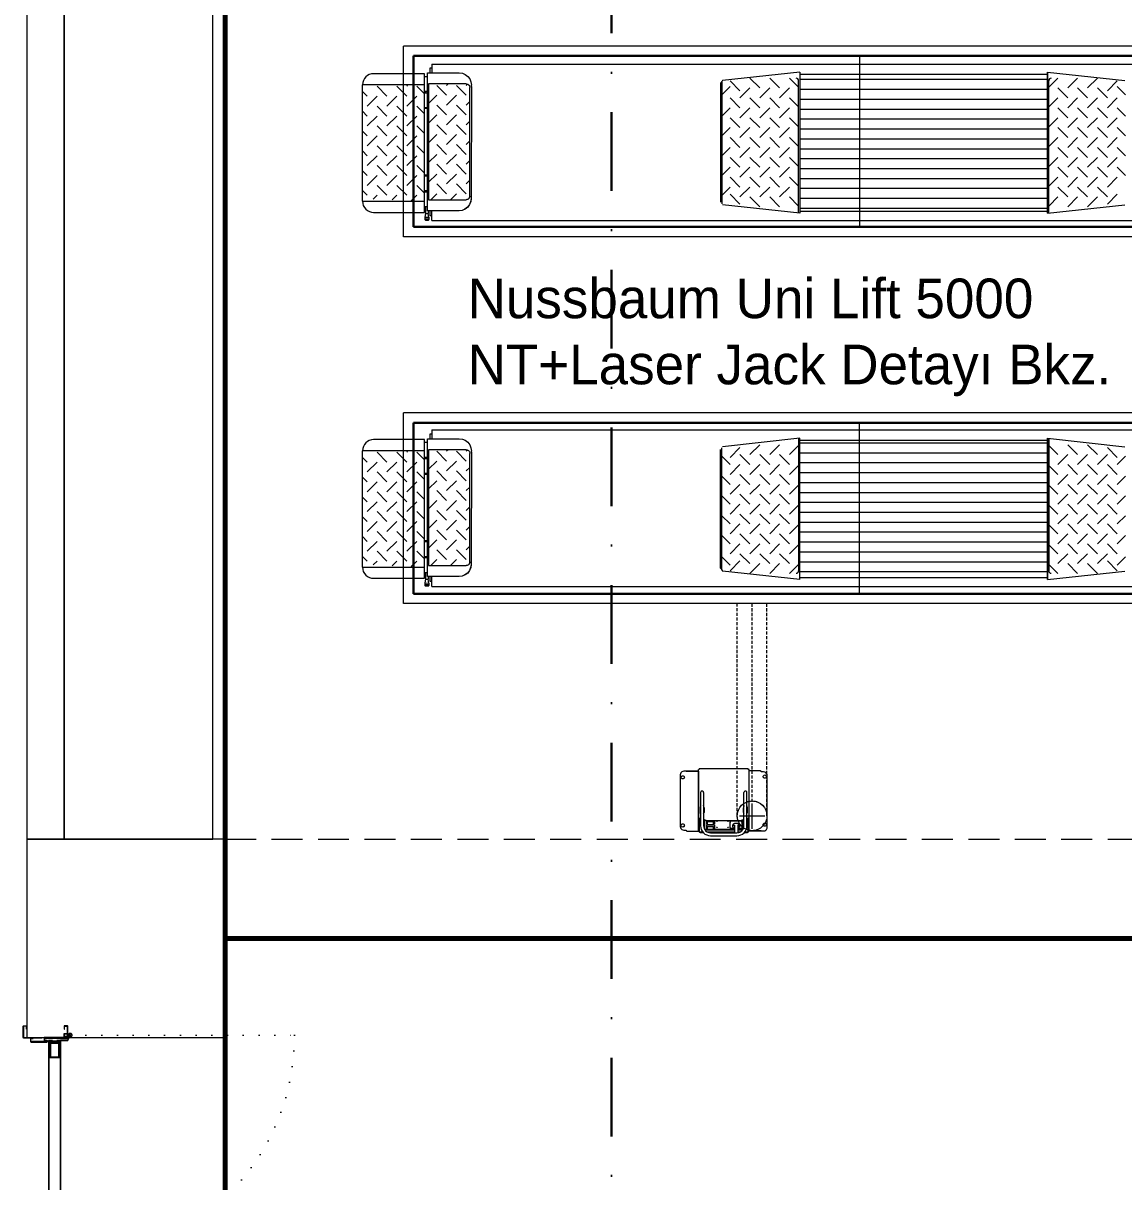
# Model space of a CAD drawing. Header units: metres. Extents: x -19121 to 152404, y -12107 to 29421.
# Drawn here: x 858.5 to 1302.7, y 1541.8 to 2009.3 of the extents above; entities that cross this region are included whole.
import ezdxf

# ---------------------------------------------------------------- set-up
doc = ezdxf.new("R2010")
doc.units = ezdxf.units.M
doc.header["$LTSCALE"] = 50
doc.header["$MEASUREMENT"] = 0
for name, pattern in [('ACAD_ISO03W100', [30, 12, -18]), ('DASHDOT', [25.4, 12.7, -6.35, 0, -6.35]), ('DOT2', [0.125, 0, -0.125]), ('HIDDEN', [0.375, 0.25, -0.125])]:
    doc.linetypes.add(name, pattern=pattern)
doc.layers.get('0').update_dxf_attribs({"color": 9, "lineweight": 9})
for name, color, linetype, lineweight in [('00', 9, 'Continuous', 9), ('01', 9, 'Continuous', 9), ('05', 9, 'Continuous', 9), ('06B', 9, 'Continuous', 9), ('06C', 9, 'Continuous', 9), ('06D', 9, 'Continuous', 9), ('09', 9, 'Continuous', 9), ('10', 9, 'Continuous', 9), ('20', 9, 'DOT2', 9), ('32-ekipman', 9, 'Continuous', 9), ('E-KABLO', 7, 'Continuous', 30)]:
    doc.layers.add(name, color=color, linetype=linetype, lineweight=lineweight)
doc.styles.add('HAS50', font='GOTHIC.TTF', dxfattribs={"height": 100})

# ---------------------------------------------------------------- blocks, each defined once
blk = doc.blocks.new('p-kolon_80x80')
blk.add_lwpolyline([(-40, -40), (40, -40), (40, 40), (-40, 40)], close=True)
blk = doc.blocks.new('2.bod.sitatik')
at = {"layer": '01'}
blk.add_blockref('p-kolon_80x80', (900, -6990), dxfattribs=at)
blk = doc.blocks.new('p-işyeri')
at = {"color": 0, "const_width": 2}
blk.add_lwpolyline([(200, 0), (200, 700), (-200, 700), (-200, 0)], close=True, dxfattribs=at)
blk = doc.blocks.new('p-birim')
blk.add_lwpolyline([(0, 0), (1, 0), (1, 1), (0, 1)], close=True)
blk = doc.blocks.new('prf-scr2')
at = {"linetype": 'DOT2', "ltscale": 10}
blk.add_line((0, 0.19), (0, -1.06), dxfattribs=at)
for p, q in [((0.09, -0.24), (-0.09, -0.2)), ((-0.09, -0.24), (0.09, -0.28)), ((0.09, -0.32), (-0.09, -0.28)), ((-0.09, -0.32), (0.09, -0.36)), ((0.09, -0.4), (-0.09, -0.36)), ((-0.09, -0.4), (0.09, -0.44)), ((0.09, -0.48), (-0.09, -0.44)), ((-0.09, -0.48), (0.09, -0.52)), ((0.09, -0.56), (-0.09, -0.52)), ((-0.09, -0.56), (0.09, -0.6)), ((0.09, -0.64), (-0.09, -0.6)), ((-0.09, -0.64), (0.09, -0.68)), ((0.09, -0.72), (-0.09, -0.68)), ((-0.09, -0.72), (0.09, -0.76)), ((0.06, -0.84), (-0.08, -0.76)), ((-0.07, -0.8), (0.06, -0.84)), ((0.09, -0.17), (0, -0.15)), ((0, -0.18), (0.09, -0.2))]:
    blk.add_line(p, q)
blk.add_lwpolyline([(0.23, 0), (-0.23, 0), (-0.23, -0.01), (-0.12, -0.14), (0.12, -0.14), (0.23, -0.01), (0.23, 0)], close=True)
for points in [[(0.23, -0.01), (-0.23, -0.01)], [(-0.09, -0.14), (-0.09, -0.2), (-0.12, -0.22), (-0.12, -0.23), (-0.09, -0.24), (-0.09, -0.28), (-0.12, -0.3), (-0.12, -0.31), (-0.09, -0.32), (-0.09, -0.36), (-0.12, -0.38), (-0.12, -0.39), (-0.09, -0.4), (-0.09, -0.44), (-0.12, -0.46), (-0.12, -0.46), (-0.09, -0.48), (-0.09, -0.52), (-0.12, -0.54), (-0.12, -0.54), (-0.09, -0.56), (-0.09, -0.6), (-0.12, -0.62), (-0.12, -0.62), (-0.09, -0.64), (-0.09, -0.68), (-0.12, -0.69), (-0.12, -0.7), (-0.09, -0.72), (-0.09, -0.73), (-0.08, -0.76), (-0.1, -0.77), (-0.1, -0.78), (-0.07, -0.8), (-0.01, -0.94), (0, -0.95), (0.01, -0.94), (0.08, -0.76), (0.09, -0.76), (0.12, -0.74), (0.12, -0.73), (0.09, -0.72), (0.09, -0.68), (0.12, -0.66), (0.12, -0.66), (0.09, -0.64), (0.09, -0.6), (0.12, -0.58), (0.12, -0.58), (0.09, -0.56), (0.09, -0.52), (0.12, -0.5), (0.12, -0.5), (0.09, -0.48), (0.09, -0.44), (0.12, -0.43), (0.12, -0.42), (0.09, -0.4), (0.09, -0.36), (0.12, -0.35), (0.12, -0.34), (0.09, -0.32), (0.09, -0.28), (0.12, -0.27), (0.12, -0.26), (0.09, -0.24), (0.09, -0.2), (0.12, -0.19), (0.12, -0.18), (0.09, -0.17), (0.09, -0.14)]]:
    blk.add_lwpolyline(points)
blk = doc.blocks.new('gr-p-barel kilitli kapı kolu')
at = {"flags": 128}
for points in [[(-0.9, 0.8), (-0.9, 4.9), (-11.7, 4.9), (-11.7, 6.7), (0.9, 6.7), (0.9, 0.8)], [(-0.8, 5), (0.8, 6.6)]]:
    blk.add_lwpolyline(points, dxfattribs=at)
blk.add_lwpolyline([(-2.75, 0), (-2.75, 0.7), (2.75, 0.7), (2.75, 0)])
blk.add_lwpolyline([(-1.3, 0.7), (1.3, 0.7), (1.3, 0.8), (-1.3, 0.8)], close=True)
blk = doc.blocks.new('p-de-02')
at = {"layer": '06C'}
blk.add_lwpolyline([(106.3, -16.61, 1), (106.3, -15.81), (104.3, -15.81), (104.3, -16.61), (106.41, -16.61)], format="xyb", dxfattribs=at)
blk.add_arc((106.3, -16.21), 0.5, 233.1301, 126.8699, dxfattribs=at)
at = {"layer": '09'}
for p, q in [((108.1, -16.71), (108.1, -16.55)), ((108.2, -16.71), (108.2, -16.55)), ((108.3, -16.55), (108.3, -16.71)), ((108.4, -16.71), (108.4, -16.55)), ((108.5, -16.55), (108.5, -16.71)), ((108.6, -16.71), (108.6, -16.55)), ((108.7, -16.55), (108.7, -16.71)), ((108.8, -16.55), (108.8, -16.71)), ((109.3, -21.85), (109.3, -21.7)), ((109.4, -21.7), (109.4, -21.85)), ((109.5, -21.85), (109.5, -21.7)), ((109.6, -21.7), (109.6, -21.85)), ((109.7, -21.85), (109.7, -21.7)), ((109.8, -21.7), (109.8, -21.85)), ((109.9, -21.85), (109.9, -21.7)), ((110, -21.85), (110, -21.7))]:
    blk.add_line(p, q, dxfattribs=at)
at = {"layer": '10'}
for points in [[(14.2, -6.8, -0.414214), (14.3, -6.7), (18.7, -6.7, -0.414214), (18.8, -6.8), (18.8, -14.1), (19, -14.1), (19, -6.8, 0.414214), (18.7, -6.5), (14.3, -6.5, 0.414214), (14, -6.8), (14, -7.7, 0.414214), (14.3, -8), (15.4, -8), (15.4, -7.8), (14.3, -7.8, -0.414214), (14.2, -7.7)], [(203.4, -6.8, 0.414214), (203.3, -6.7), (198.9, -6.7, 0.414214), (198.8, -6.8), (198.8, -14.1), (198.6, -14.1), (198.6, -6.8, -0.414214), (198.9, -6.5), (203.3, -6.5, -0.414214), (203.6, -6.8), (203.6, -7.7, -0.414214), (203.3, -8), (202.2, -8), (202.2, -7.8), (203.3, -7.8, 0.414214), (203.4, -7.7)], [(19, -9.7, -0.414214), (19.3, -9.4), (20.3, -9.4, -0.414214), (20.6, -9.7), (20.6, -16.1, -0.414214), (20.3, -16.4, -0.414214), (20, -16.1), (20, -15.2), (19, -15.2), (19, -24.2, -0.414214), (18.7, -24.5), (14.3, -24.5, -0.414214), (14, -24.2), (14, -23.3, -0.414214), (14.3, -23), (15.4, -23), (15.4, -23.2), (14.3, -23.2, 0.414214), (14.2, -23.3), (14.2, -24.2, 0.414214), (14.3, -24.3), (18.7, -24.3, 0.414214), (18.8, -24.2), (18.8, -15), (20.2, -15), (20.2, -16.1, 0.414214), (20.3, -16.2, 0.414214), (20.4, -16.1), (20.4, -9.7, 0.414214), (20.3, -9.6), (19.3, -9.6, 0.414214), (19.2, -9.7), (19.2, -10.6), (19, -10.6)], [(198.6, -9.7, 0.414214), (198.3, -9.4), (197.3, -9.4, 0.414214), (197, -9.7), (197, -16.1, 0.414214), (197.3, -16.4, 0.414214), (197.6, -16.1), (197.6, -15.2), (198.6, -15.2), (198.6, -24.2, 0.414214), (198.9, -24.5), (203.3, -24.5, 0.414214), (203.6, -24.2), (203.6, -23.3, 0.414214), (203.3, -23), (202.2, -23), (202.2, -23.2), (203.3, -23.2, -0.414214), (203.4, -23.3), (203.4, -24.2, -0.414214), (203.3, -24.3), (198.9, -24.3, -0.414214), (198.8, -24.2), (198.8, -15), (197.4, -15), (197.4, -16.1, -0.414214), (197.3, -16.2, -0.414214), (197.2, -16.1), (197.2, -9.7, -0.414214), (197.3, -9.6), (198.3, -9.6, -0.414214), (198.4, -9.7), (198.4, -10.6), (198.6, -10.6)], [(18.42, -25.01), (19.8, -24.37), (19.8, -21.5), (20, -21.5), (20, -24.5), (18.53, -25.18, -14.796002)], [(199.18, -25.01), (197.8, -24.37), (197.8, -21.5), (197.6, -21.5), (197.6, -24.5), (199.07, -25.18, 14.796002)]]:
    blk.add_lwpolyline(points, format="xyb", close=True, dxfattribs=at)
for points in [[(108.2, -20.05), (108.2, -18.05), (108.5, -18.05), (108.5, -17.01), (20.3, -17.01), (20.3, -18.05), (20.6, -18.05), (20.6, -20.05), (20.3, -20.05), (20.3, -18.35), (20, -18.35), (20, -16.71), (108.8, -16.71), (108.8, -18.35), (108.5, -18.35), (108.5, -20.05)], [(108.2, -18.05), (108.2, -20.05), (108.8, -20.05), (108.8, -21.7), (20, -21.7), (20, -20.05), (20.6, -20.05), (20.6, -18.05), (20.9, -18.05), (20.9, -20.35), (20.3, -20.35), (20.3, -21.4), (108.5, -21.4), (108.5, -20.35), (107.9, -20.35), (107.9, -18.05), (108.2, -18.05)], [(109.9, -20.05), (109.9, -18.05), (109.6, -18.05), (109.6, -17.01), (197.3, -17.01), (197.3, -18.05), (197, -18.05), (197, -20.05), (197.3, -20.05), (197.3, -18.35), (197.6, -18.35), (197.6, -16.71), (109.3, -16.71), (109.3, -18.35), (109.6, -18.35), (109.6, -20.05)], [(109.9, -18.05), (109.9, -20.05), (109.3, -20.05), (109.3, -21.7), (197.6, -21.7), (197.6, -20.05), (197, -20.05), (197, -18.05), (196.7, -18.05), (196.7, -20.35), (197.3, -20.35), (197.3, -21.4), (109.6, -21.4), (109.6, -20.35), (110.2, -20.35), (110.2, -18.05), (109.9, -18.05)]]:
    blk.add_lwpolyline(points, dxfattribs=at)
for points in [[(20.9, -17.2), (26.9, -17.2), (26.9, -21.2), (20.9, -21.2)], [(21.2, -17.5), (26.6, -17.5), (26.6, -20.9), (21.2, -20.9)], [(107.9, -17.2), (101.9, -17.2), (101.9, -21.2), (107.9, -21.2)], [(107.6, -17.5), (102.2, -17.5), (102.2, -20.9), (107.6, -20.9)], [(110, -16.05), (108.1, -16.05), (108.1, -16.55), (110.6, -16.55), (110.6, -16.55), (110.6, -16.05)], [(110.2, -17.2), (116.2, -17.2), (116.2, -21.2), (110.2, -21.2)], [(110.5, -17.5), (115.9, -17.5), (115.9, -20.9), (110.5, -20.9)], [(196.7, -17.2), (192.7, -17.2), (192.7, -21.2), (196.7, -21.2)], [(196.4, -17.5), (193, -17.5), (193, -20.9), (196.4, -20.9)], [(108.1, -22.35), (110, -22.35), (110, -21.85), (108.1, -21.85), (107.5, -21.85), (107.5, -22.35)]]:
    blk.add_lwpolyline(points, close=True, dxfattribs=at)
for centre in [(17.85, -25.5), (199.75, -25.5)]:
    blk.add_circle(centre, 0.55, dxfattribs=at)
at = {"layer": '20'}
for p, q in [((17.85, -25.5), (17.85, -116.03)), ((199.75, -25.5), (199.75, -116.03))]:
    blk.add_line(p, q, dxfattribs=at)
at = {"layer": '20', "linetype": 'HIDDEN'}
for points in [[(18.6, -24.3), (18.6, -23), (17.1, -23), (17.1, -24.3)], [(18.4, -24.99), (18.4, -23.2), (17.3, -23.2), (17.3, -24.99)], [(199, -24.3), (199, -23), (200.5, -23), (200.5, -24.3)], [(199.2, -24.99), (199.2, -23.2), (200.3, -23.2), (200.3, -24.99)]]:
    blk.add_lwpolyline(points, dxfattribs=at)
at = {"layer": '20'}
for centre, start, end in [((17.85, -25.5), 270, 2.4057), ((199.75, -25.5), 177.5943, 270)]:
    blk.add_arc(centre, 90.53, start, end, dxfattribs=at)
at = {"layer": '06B', "xscale": -1}
blk.add_blockref('gr-p-barel kilitli kapı kolu', (117.3, -16.69), dxfattribs=at)
at = {"layer": '06B', "rotation": 180}
blk.add_blockref('gr-p-barel kilitli kapı kolu', (117.3, -21.71), dxfattribs=at)
at = {"layer": '10', "xscale": -1, "rotation": 90}
for p in [(20.3, -19.2), (109.6, -19.2)]:
    blk.add_blockref('prf-scr2', p, dxfattribs=at)
at = {"layer": '10', "rotation": 270}
for p in [(108.5, -19.2), (197.3, -19.2)]:
    blk.add_blockref('prf-scr2', p, dxfattribs=at)
blk = doc.blocks.new('A$C0BA12839')
for p, q in [((108.37, 556.16), (108.37, 531.27)), ((108.37, 556.16), (155.37, 556.16)), ((110.78, 550.26), (109.26, 551.78)), ((110.78, 554.26), (112.68, 556.16)), ((118.78, 550.26), (114.78, 554.26)), ((118.78, 554.26), (120.68, 556.16)), ((126.78, 550.26), (122.78, 554.26)), ((126.78, 554.26), (128.68, 556.16)), ((134.78, 550.26), (130.78, 554.26)), ((136.68, 556.16), (134.78, 554.26)), ((142.78, 550.26), (138.78, 554.26)), ((142.78, 554.26), (144.68, 556.16)), ((150.78, 550.26), (146.78, 554.26)), ((150.78, 554.26), (152.68, 556.16)), ((155.37, 531.27), (155.37, 556.16)), ((256.01, 556.16), (256.01, 531.27)), ((256.01, 556.16), (303.01, 556.16)), ((258.42, 550.26), (256.9, 551.78)), ((258.42, 554.26), (260.32, 556.16)), ((266.42, 550.26), (262.42, 554.26)), ((266.42, 554.26), (268.32, 556.16)), ((274.42, 550.26), (270.42, 554.26)), ((274.42, 554.26), (276.32, 556.16)), ((282.42, 550.26), (278.42, 554.26)), ((284.32, 556.16), (282.42, 554.26)), ((290.42, 550.26), (286.42, 554.26)), ((290.42, 554.26), (292.32, 556.16)), ((298.42, 550.26), (294.42, 554.26)), ((298.42, 554.26), (300.32, 556.16)), ((303.01, 531.27), (303.01, 556.16)), ((103.87, 551.66), (103.87, 531.16)), ((110.78, 546.26), (114.78, 550.26)), ((118.78, 546.26), (122.78, 550.26)), ((126.78, 546.26), (130.78, 550.26)), ((138.78, 550.26), (134.78, 546.26)), ((142.78, 546.26), (146.78, 550.26)), ((150.78, 546.26), (154.78, 550.26)), ((159.87, 531.27), (159.87, 551.66)), ((251.51, 551.66), (251.51, 531.16)), ((258.42, 546.26), (262.42, 550.26)), ((266.42, 546.26), (270.42, 550.26)), ((274.42, 546.26), (278.42, 550.26)), ((286.42, 550.26), (282.42, 546.26)), ((290.42, 546.26), (294.42, 550.26)), ((298.42, 546.26), (302.42, 550.26)), ((307.51, 531.27), (307.51, 551.66)), ((110.78, 542.26), (108.93, 544.11)), ((118.78, 542.26), (114.78, 546.26)), ((126.78, 542.26), (122.78, 546.26)), ((134.78, 542.26), (130.78, 546.26)), ((142.78, 542.26), (138.78, 546.26)), ((150.78, 542.26), (146.78, 546.26)), ((258.42, 542.26), (256.56, 544.11)), ((266.42, 542.26), (262.42, 546.26)), ((274.42, 542.26), (270.42, 546.26)), ((282.42, 542.26), (278.42, 546.26)), ((290.42, 542.26), (286.42, 546.26)), ((298.42, 542.26), (294.42, 546.26)), ((110.78, 538.26), (114.78, 542.26)), ((118.78, 534.26), (114.78, 538.26)), ((118.78, 538.26), (122.78, 542.26)), ((126.78, 534.26), (122.78, 538.26)), ((126.78, 538.26), (130.78, 542.26)), ((134.78, 534.26), (130.78, 538.26)), ((138.78, 542.26), (134.78, 538.26)), ((142.78, 534.26), (138.78, 538.26)), ((142.78, 538.26), (146.78, 542.26)), ((150.78, 534.26), (146.78, 538.26)), ((150.78, 538.26), (154.78, 542.26)), ((155.08, 537.96), (154.78, 538.26)), ((258.42, 538.26), (262.42, 542.26)), ((266.42, 534.26), (262.42, 538.26)), ((266.42, 538.26), (270.42, 542.26)), ((274.42, 534.26), (270.42, 538.26)), ((274.42, 538.26), (278.42, 542.26)), ((282.42, 534.26), (278.42, 538.26)), ((286.42, 542.26), (282.42, 538.26)), ((290.42, 534.26), (286.42, 538.26)), ((290.42, 538.26), (294.42, 542.26)), ((298.42, 534.26), (294.42, 538.26)), ((298.42, 538.26), (302.42, 542.26)), ((302.72, 537.96), (302.42, 538.26)), ((110.78, 534.26), (108.59, 536.45)), ((111.68, 531.16), (114.78, 534.26)), ((119.68, 531.16), (122.78, 534.26)), ((127.68, 531.16), (130.78, 534.26)), ((138.78, 534.26), (135.68, 531.16)), ((143.68, 531.16), (146.78, 534.26)), ((151.68, 531.16), (154.78, 534.26)), ((258.42, 534.26), (256.23, 536.45)), ((259.32, 531.16), (262.42, 534.26)), ((267.32, 531.16), (270.42, 534.26)), ((275.32, 531.16), (278.42, 534.26)), ((286.42, 534.26), (283.32, 531.16)), ((291.32, 531.16), (294.42, 534.26)), ((299.32, 531.16), (302.42, 534.26)), ((100.78, 530.78), (100.78, 529.59)), ((101.98, 530.98), (100.98, 530.98)), ((101.97, 529.39), (100.98, 529.39)), ((101.18, 529.59), (101.18, 530.78)), ((101.98, 530.98), (101.97, 529.39)), ((101.97, 529.39), (103.47, 529.58)), ((103.47, 530.78), (101.98, 530.98)), ((102.56, 528.1), (102.56, 528.89)), ((102.56, 528.89), (104.55, 528.89)), ((106.14, 530.78), (103.47, 530.78)), ((103.47, 530.78), (103.47, 529.58)), ((104.55, 529.58), (103.47, 529.58)), ((103.87, 531.16), (159.87, 531.16)), ((104.54, 517.22), (104.55, 529.95)), ((104.55, 529.95), (160.22, 529.93)), ((106.14, 529.95), (106.14, 531.16)), ((109.02, 529.5), (109.01, 514.33)), ((155.75, 529.48), (109.02, 529.5)), ((111.41, 526.2), (109.02, 528.6)), ((112.1, 529.95), (112.1, 531.16)), ((112.7, 530.78), (112.1, 530.78)), ((112.7, 531.16), (112.7, 529.95)), ((119.37, 526.2), (116.07, 529.5)), ((118.67, 531.16), (118.67, 529.95)), ((118.96, 530.77), (118.67, 530.77)), ((118.96, 529.95), (118.96, 531.16)), ((127.32, 526.19), (124.02, 529.5)), ((135.27, 526.19), (131.97, 529.49)), ((143.23, 526.18), (139.93, 529.49)), ((145.81, 529.93), (145.81, 531.16)), ((146.11, 530.76), (145.81, 530.76)), ((146.11, 529.93), (146.11, 531.16)), ((151.18, 526.18), (147.88, 529.49)), ((152.07, 529.93), (152.07, 531.16)), ((152.67, 530.76), (152.07, 530.76)), ((152.67, 529.93), (152.67, 531.16)), ((155.74, 514.26), (155.75, 529.48)), ((158.63, 529.93), (158.63, 531.05)), ((159.87, 531.16), (159.87, 531.25)), ((160.22, 529.93), (160.22, 517.11)), ((160.22, 528.86), (162.21, 528.86)), ((162.21, 528.86), (162.21, 528.07)), ((248.42, 530.78), (248.42, 529.59)), ((249.61, 530.98), (248.62, 530.98)), ((249.61, 529.39), (248.62, 529.39)), ((248.82, 529.59), (248.82, 530.78)), ((249.61, 530.98), (249.61, 529.39)), ((251.1, 530.78), (249.61, 530.98)), ((249.61, 529.39), (251.1, 529.58)), ((250.2, 528.1), (250.2, 528.89)), ((250.2, 528.89), (252.19, 528.89)), ((253.78, 530.78), (251.1, 530.78)), ((251.1, 530.78), (251.1, 529.58)), ((252.19, 529.58), (251.1, 529.58)), ((251.51, 531.16), (307.51, 531.16)), ((252.18, 517.22), (252.19, 529.95)), ((252.19, 529.95), (307.86, 529.93)), ((253.78, 529.95), (253.78, 531.16)), ((256.66, 529.5), (256.65, 514.33)), ((303.39, 529.48), (256.66, 529.5)), ((259.05, 526.2), (256.66, 528.6)), ((259.74, 529.95), (259.74, 531.16)), ((260.34, 530.78), (259.74, 530.78)), ((260.34, 531.16), (260.34, 529.95)), ((267.01, 526.2), (263.7, 529.5)), ((266.3, 531.16), (266.3, 529.95)), ((266.6, 530.77), (266.3, 530.77)), ((266.6, 529.95), (266.6, 531.16)), ((274.96, 526.19), (271.66, 529.5)), ((282.91, 526.19), (279.61, 529.49)), ((290.87, 526.18), (287.57, 529.49)), ((293.44, 529.93), (293.45, 531.16)), ((293.74, 530.76), (293.45, 530.76)), ((293.74, 529.93), (293.74, 531.16)), ((298.82, 526.18), (295.52, 529.49)), ((299.71, 529.93), (299.71, 531.16)), ((300.31, 530.76), (299.71, 530.76)), ((300.3, 529.93), (300.31, 531.16)), ((303.38, 514.26), (303.39, 529.48)), ((306.27, 529.93), (306.27, 531.05)), ((307.51, 531.16), (307.51, 531.25)), ((307.86, 529.93), (307.85, 517.11)), ((307.86, 528.86), (309.85, 528.86)), ((309.85, 528.86), (309.85, 528.07)), ((100.6, 528.1), (100.6, 28.07)), ((100.6, 528.1), (104.55, 528.1)), ((111.41, 522.22), (115.39, 526.2)), ((119.37, 522.22), (123.34, 526.19)), ((127.32, 522.22), (131.3, 526.19)), ((139.25, 526.19), (135.27, 522.21)), ((143.23, 522.21), (147.21, 526.18)), ((151.18, 522.2), (155.16, 526.18)), ((160.22, 528.07), (163.73, 528.07)), ((163.73, 528.1), (163.73, 28.1)), ((248.24, 528.1), (248.24, 30.68)), ((248.24, 528.1), (252.18, 528.1)), ((259.05, 522.22), (263.03, 526.2)), ((267, 522.22), (270.98, 526.19)), ((274.96, 522.22), (278.94, 526.19)), ((286.89, 526.19), (282.91, 522.21)), ((290.86, 522.21), (294.84, 526.18)), ((298.82, 522.2), (302.8, 526.18)), ((307.86, 528.07), (311.37, 528.07)), ((311.37, 528.1), (311.37, 28.1)), ((111.41, 518.25), (109.02, 520.64)), ((119.36, 518.24), (115.39, 522.22)), ((127.32, 518.24), (123.34, 522.22)), ((135.27, 518.24), (131.3, 522.21)), ((143.22, 518.23), (139.25, 522.21)), ((151.18, 518.23), (147.2, 522.21)), ((155.74, 521.61), (155.16, 522.2)), ((259.05, 518.25), (256.66, 520.64)), ((267, 518.24), (263.03, 522.22)), ((274.96, 518.24), (270.98, 522.22)), ((282.91, 518.24), (278.93, 522.21)), ((290.86, 518.23), (286.89, 522.21)), ((298.82, 518.23), (294.84, 522.21)), ((303.38, 521.61), (302.79, 522.2)), ((104.71, 515.96), (104.54, 517.22)), ((109.05, 514), (109.01, 514.33)), ((111.41, 514.27), (115.39, 518.24)), ((119.36, 514.27), (123.34, 518.24)), ((127.32, 514.26), (131.29, 518.24)), ((139.25, 518.23), (135.27, 514.26)), ((143.22, 514.25), (147.2, 518.23)), ((151.18, 514.25), (155.16, 518.23)), ((252.35, 515.96), (252.18, 517.22)), ((256.69, 514), (256.65, 514.33)), ((259.05, 514.27), (263.02, 518.24)), ((267, 514.27), (270.98, 518.24)), ((274.95, 514.26), (278.93, 518.24)), ((286.89, 518.23), (282.91, 514.26)), ((290.86, 514.25), (294.84, 518.23)), ((298.81, 514.25), (302.79, 518.23)), ((154.75, 512.2), (109.51, 512.24)), ((110.5, 512.82), (154.25, 512.79)), ((116.84, 512.81), (115.39, 514.27)), ((124.79, 512.81), (123.34, 514.26)), ((132.75, 512.8), (131.29, 514.26)), ((140.7, 512.8), (139.25, 514.26)), ((148.65, 512.8), (147.2, 514.25)), ((154.75, 512.2), (155.24, 512.22)), ((155.64, 513.76), (155.15, 514.25)), ((156.53, 512.38), (155.24, 512.22)), ((302.38, 512.2), (257.15, 512.24)), ((258.14, 512.82), (301.89, 512.79)), ((264.48, 512.81), (263.02, 514.27)), ((272.43, 512.81), (270.98, 514.26)), ((280.38, 512.8), (278.93, 514.26)), ((288.34, 512.8), (286.88, 514.26)), ((296.29, 512.8), (294.84, 514.25)), ((302.38, 512.2), (302.88, 512.22)), ((303.28, 513.76), (302.79, 514.25)), ((304.17, 512.38), (302.88, 512.22)), ((2.25, 426.4), (2.25, 425.57)), ((2.25, 425.57), (2.25, 425.49)), ((3.54, 426.68), (3.5, 426.9)), ((24.55, 427.89), (3.75, 427.9)), ((4.76, 427.11), (4.8, 426.9)), ((22.94, 426.68), (22.9, 426.89)), ((24.16, 427.1), (24.2, 426.89)), ((26.05, 426.39), (25.97, 426.88)), ((26.02, 420.57), (26.05, 425.53)), ((26.05, 425.72), (26.05, 426.39)), ((26.05, 425.53), (26.05, 425.72)), ((26.05, 425.5), (26.2, 425.5)), ((26.05, 425.48), (26.05, 420.56)), ((26.2, 425.5), (26.2, 420.55)), ((1.8, 425.05), (1.8, 420.46)), ((1.3, 419.6), (1.3, 418.63)), ((1.3, 416.4), (1.3, 406)), ((7.16, 420.25), (1.6, 420.25)), ((1.6, 420.25), (1.6, 418.89)), ((1.6, 417.13), (1.6, 406)), ((1.9, 420.55), (26.7, 420.55)), ((1.9, 420.55), (1.9, 420.35)), ((1.9, 420.35), (7.16, 420.35)), ((2.29, 406), (2.29, 417.45)), ((25.8, 420.6), (2.3, 420.6)), ((2.46, 406), (2.46, 417.45)), ((2.46, 416.9), (2.46, 414.5)), ((2.51, 416.95), (3.75, 416.95)), ((2.54, 416.95), (2.54, 417.6)), ((2.56, 417.95), (5.88, 417.95)), ((2.72, 417.95), (2.64, 417.92)), ((2.66, 416.95), (2.66, 417.34)), ((4.24, 417.35), (2.67, 417.35)), ((3.78, 416.9), (3.78, 414.5)), ((17.4, 419.7), (4, 419.7)), ((17.4, 418.5), (4, 418.5)), ((4.24, 414.05), (4.24, 417.35)), ((4.49, 416.9), (4.49, 414.5)), ((4.54, 416.95), (5.78, 416.95)), ((6.15, 417.35), (4.69, 417.35)), ((4.69, 416.95), (4.69, 417.34)), ((5.8, 416.9), (5.8, 414.5)), ((6.15, 417.45), (6.15, 403.25)), ((6.39, 418.31), (6.39, 418.39)), ((7.16, 420.55), (7.16, 420.25)), ((11.3, 419.9), (9.4, 419.9)), ((11.3, 418.3), (9.4, 418.3)), ((11.3, 419.7), (11.3, 419.9)), ((12.2, 419.7), (11.3, 419.89)), ((11.3, 418.3), (11.3, 418.5)), ((11.3, 418.3), (12.2, 418.5)), ((26.7, 420.25), (26.7, 420.55)), ((27, 420.25), (26.7, 420.25)), ((27, 400.45), (27, 420.25)), ((0, 415.7), (0, 405)), ((1.2, 415.7), (1.2, 405)), ((2.46, 414.49), (2.46, 414.5)), ((2.51, 414.45), (3.75, 414.45)), ((2.54, 406), (2.54, 414.45)), ((2.66, 414.06), (2.66, 414.45)), ((4.24, 414.05), (2.67, 414.05)), ((4.49, 414.49), (4.49, 414.5)), ((4.54, 414.45), (5.78, 414.45)), ((4.69, 414.06), (4.69, 414.45)), ((6.15, 414.05), (4.69, 414.05)), ((3.01, 407.65), (3.01, 406.09)), ((3.11, 407.75), (6.02, 407.75)), ((6.02, 407.75), (6.02, 402.95)), ((4.13, 406), (1.2, 406)), ((4.13, 404.7), (1.23, 404.7)), ((1.3, 404.7), (1.3, 404.3)), ((1.6, 404.7), (1.6, 403.56)), ((2.29, 403.25), (2.29, 404.7)), ((2.46, 403.25), (2.46, 404.7)), ((2.54, 403.1), (2.54, 404.7)), ((5.88, 402.75), (2.56, 402.75)), ((3.01, 404.6), (3.01, 403.04)), ((3.11, 402.95), (6.02, 402.95)), ((4.22, 406.75), (3.72, 406.75)), ((4.22, 403.95), (3.72, 403.95)), ((4, 402.2), (17.4, 402.2)), ((6.39, 402.31), (6.39, 402.39)), ((6.42, 402.56), (6.45, 402.59)), ((9.4, 402.4), (11.3, 402.4)), ((11.3, 402.4), (11.3, 402.2)), ((12.2, 402.2), (11.3, 402.39)), ((1.3, 402.06), (1.3, 401.1)), ((1.6, 401.8), (1.6, 400.45)), ((1.6, 400.45), (7.16, 400.45)), ((1.8, 395.2), (1.8, 400.23)), ((1.9, 400.35), (7.16, 400.35)), ((1.9, 400.15), (1.9, 400.35)), ((1.9, 400.15), (26.7, 400.15)), ((1.95, 395.21), (1.95, 400.15)), ((1.98, 400.15), (1.95, 395.17)), ((2.3, 400.1), (25.8, 400.1)), ((4, 401), (17.39, 401)), ((7.16, 400.45), (7.16, 400.15)), ((9.4, 400.8), (11.3, 400.8)), ((11.3, 401), (11.3, 400.8)), ((11.3, 400.8), (12.2, 401)), ((26.2, 395.64), (26.2, 400.15)), ((26.7, 400.15), (26.7, 400.45)), ((26.7, 400.45), (27, 400.45)), ((1.95, 395.2), (1.8, 395.2)), ((1.95, 395.17), (1.95, 394.97)), ((1.95, 394.97), (1.95, 394.3)), ((1.95, 394.3), (2.03, 393.81)), ((3.45, 392.8), (24.25, 392.8)), ((3.84, 393.59), (3.8, 393.8)), ((5.06, 394.02), (5.1, 393.8)), ((23.24, 393.58), (23.2, 393.8)), ((24.46, 394.01), (24.5, 393.8)), ((25.75, 395.12), (25.75, 395.21)), ((25.75, 394.3), (25.75, 395.12))]:
    blk.add_line(p, q)
at = {"ltscale": 2}
for p, q in [((107.92, 411.66), (155.84, 411.66)), ((303.62, 411.66), (255.7, 411.66)), ((103.38, 379.66), (106.81, 410.8)), ((110.9, 403.81), (106.9, 407.81)), ((107.26, 411.16), (156.5, 411.16)), ((112.58, 411.16), (109.24, 407.81)), ((117.79, 403.81), (113.79, 407.81)), ((121.13, 411.16), (117.79, 407.81)), ((125.79, 403.81), (121.79, 407.81)), ((129.13, 411.16), (125.79, 407.81)), ((133.79, 403.81), (129.79, 407.81)), ((137.13, 411.16), (133.79, 407.81)), ((141.79, 403.81), (137.79, 407.81)), ((145.13, 411.16), (141.79, 407.81)), ((149.79, 403.81), (145.79, 407.81)), ((153.13, 411.16), (149.79, 407.81)), ((156.67, 403.81), (152.67, 407.81)), ((160.38, 379.66), (156.95, 410.8)), ((251.16, 379.66), (254.59, 410.8)), ((254.87, 403.81), (258.87, 407.81)), ((304.28, 411.16), (255.04, 411.16)), ((258.4, 411.16), (261.75, 407.81)), ((261.75, 403.81), (265.75, 407.81)), ((266.4, 411.16), (269.75, 407.81)), ((269.75, 403.81), (273.75, 407.81)), ((274.4, 411.16), (277.75, 407.81)), ((277.75, 403.81), (281.75, 407.81)), ((282.4, 411.16), (285.75, 407.81)), ((285.75, 403.81), (289.75, 407.81)), ((290.4, 411.16), (293.75, 407.81)), ((293.75, 403.81), (297.75, 407.81)), ((298.96, 411.16), (302.3, 407.81)), ((300.63, 403.81), (304.63, 407.81)), ((308.16, 379.66), (304.73, 410.8)), ((113.79, 403.81), (109.79, 399.81)), ((121.79, 403.81), (117.79, 399.81)), ((129.79, 403.81), (125.79, 399.81)), ((137.79, 403.81), (133.79, 399.81)), ((145.79, 403.81), (141.79, 399.81)), ((153.79, 403.81), (149.79, 399.81)), ((257.75, 403.81), (261.75, 399.81)), ((265.75, 403.81), (269.75, 399.81)), ((273.75, 403.81), (277.75, 399.81)), ((281.75, 403.81), (285.75, 399.81)), ((289.75, 403.81), (293.75, 399.81)), ((297.75, 403.81), (301.75, 399.81)), ((109.79, 395.81), (105.79, 399.81)), ((117.79, 395.81), (113.79, 399.81)), ((125.79, 395.81), (121.79, 399.81)), ((133.79, 395.81), (129.79, 399.81)), ((141.79, 395.81), (137.79, 399.81)), ((149.79, 395.81), (145.79, 399.81)), ((157.79, 395.81), (153.79, 399.81)), ((253.75, 395.81), (257.75, 399.81)), ((261.75, 395.81), (265.75, 399.81)), ((269.75, 395.81), (273.75, 399.81)), ((277.75, 395.81), (281.75, 399.81)), ((285.75, 395.81), (289.75, 399.81)), ((293.75, 395.81), (297.75, 399.81)), ((301.75, 395.81), (305.75, 399.81)), ((113.79, 395.81), (109.79, 391.81)), ((121.79, 395.81), (117.79, 391.81)), ((129.79, 395.81), (125.79, 391.81)), ((137.79, 395.81), (133.79, 391.81)), ((145.79, 395.81), (141.79, 391.81)), ((153.79, 395.81), (149.79, 391.81)), ((257.75, 395.81), (261.75, 391.81)), ((265.75, 395.81), (269.75, 391.81)), ((273.75, 395.81), (277.75, 391.81)), ((281.75, 395.81), (285.75, 391.81)), ((289.75, 395.81), (293.75, 391.81)), ((297.75, 395.81), (301.75, 391.81)), ((109.79, 387.81), (105.79, 391.81)), ((117.79, 387.81), (113.79, 391.81)), ((125.79, 387.81), (121.79, 391.81)), ((133.79, 387.81), (129.79, 391.81)), ((141.79, 387.81), (137.79, 391.81)), ((149.79, 387.81), (145.79, 391.81)), ((157.79, 387.81), (153.79, 391.81)), ((253.75, 387.81), (257.75, 391.81)), ((261.75, 387.81), (265.75, 391.81)), ((269.75, 387.81), (273.75, 391.81)), ((277.75, 387.81), (281.75, 391.81)), ((285.75, 387.81), (289.75, 391.81)), ((293.75, 387.81), (297.75, 391.81)), ((301.75, 387.81), (305.75, 391.81)), ((109.44, 380.16), (105.79, 383.81)), ((113.79, 387.81), (109.79, 383.81)), ((117.44, 380.16), (113.79, 383.81)), ((121.79, 387.81), (117.79, 383.81)), ((125.44, 380.16), (121.79, 383.81)), ((129.79, 387.81), (125.79, 383.81)), ((133.44, 380.16), (129.79, 383.81)), ((137.79, 387.81), (133.79, 383.81)), ((141.44, 380.16), (137.79, 383.81)), ((145.79, 387.81), (141.79, 383.81)), ((149.44, 380.16), (145.79, 383.81)), ((153.79, 387.81), (149.79, 383.81)), ((157.33, 380.27), (153.79, 383.81)), ((254.21, 380.27), (257.75, 383.81)), ((257.75, 387.81), (261.75, 383.81)), ((262.1, 380.16), (265.75, 383.81)), ((265.75, 387.81), (269.75, 383.81)), ((270.1, 380.16), (273.75, 383.81)), ((273.75, 387.81), (277.75, 383.81)), ((278.1, 380.16), (281.75, 383.81)), ((281.75, 387.81), (285.75, 383.81)), ((286.1, 380.16), (289.75, 383.81)), ((289.75, 387.81), (293.75, 383.81)), ((294.1, 380.16), (297.75, 383.81)), ((297.75, 387.81), (301.75, 383.81)), ((302.1, 380.16), (305.75, 383.81)), ((103.38, 379.66), (160.38, 379.66)), ((104.18, 379.66), (104.18, 279.67)), ((106.43, 279.67), (106.43, 379.66)), ((160.32, 380.16), (106.88, 380.16)), ((110.43, 279.67), (110.43, 379.66)), ((114.43, 279.67), (114.43, 379.66)), ((118.43, 279.67), (118.43, 379.66)), ((122.43, 279.67), (122.43, 379.66)), ((126.43, 279.67), (126.43, 379.66)), ((130.43, 279.67), (130.43, 379.66)), ((134.43, 279.67), (134.43, 379.66)), ((138.43, 279.67), (138.43, 379.66)), ((142.43, 279.67), (142.43, 379.66)), ((146.43, 279.67), (146.43, 379.66)), ((150.43, 279.67), (150.43, 379.66)), ((154.43, 279.67), (154.43, 379.66)), ((158.43, 279.67), (158.43, 379.66)), ((159.58, 379.66), (159.58, 279.67)), ((308.16, 379.66), (251.16, 379.66)), ((251.21, 380.16), (304.66, 380.16)), ((251.96, 379.66), (251.96, 279.67)), ((253.11, 279.67), (253.11, 379.66)), ((257.11, 279.67), (257.11, 379.66)), ((261.11, 279.67), (261.11, 379.66)), ((265.11, 279.67), (265.11, 379.66)), ((269.11, 279.67), (269.11, 379.66)), ((273.11, 279.67), (273.11, 379.66)), ((277.11, 279.67), (277.11, 379.66)), ((281.11, 279.67), (281.11, 379.66)), ((285.11, 279.67), (285.11, 379.66)), ((289.11, 279.67), (289.11, 379.66)), ((293.11, 279.67), (293.11, 379.66)), ((297.11, 279.67), (297.11, 379.66)), ((301.11, 279.67), (301.11, 379.66)), ((305.11, 279.67), (305.11, 379.66)), ((307.36, 379.66), (307.36, 279.67)), ((103.38, 279.67), (160.38, 279.67)), ((160.38, 279.67), (103.38, 279.67)), ((103.38, 279.67), (106.81, 248.53)), ((109.44, 279.17), (105.79, 275.52)), ((160.32, 279.17), (106.88, 279.17)), ((117.44, 279.17), (113.79, 275.52)), ((125.44, 279.17), (121.79, 275.52)), ((133.44, 279.17), (129.79, 275.52)), ((141.44, 279.17), (137.79, 275.52)), ((149.44, 279.17), (145.79, 275.52)), ((157.33, 279.06), (153.79, 275.52)), ((160.38, 279.67), (156.95, 248.53)), ((251.16, 279.67), (308.16, 279.67)), ((251.16, 279.67), (254.59, 248.53)), ((308.16, 279.67), (251.16, 279.67)), ((251.21, 279.17), (304.66, 279.17)), ((254.21, 279.06), (257.75, 275.52)), ((262.1, 279.17), (265.75, 275.52)), ((270.1, 279.17), (273.75, 275.52)), ((278.1, 279.17), (281.75, 275.52)), ((286.1, 279.17), (289.75, 275.52)), ((294.1, 279.17), (297.75, 275.52)), ((302.1, 279.17), (305.75, 275.52)), ((308.16, 279.67), (304.73, 248.53)), ((109.79, 271.52), (105.79, 267.52)), ((113.79, 271.52), (109.79, 275.52)), ((117.79, 271.52), (113.79, 267.52)), ((121.79, 271.52), (117.79, 275.52)), ((125.79, 271.52), (121.79, 267.52)), ((129.79, 271.52), (125.79, 275.52)), ((133.79, 271.52), (129.79, 267.52)), ((137.79, 271.52), (133.79, 275.52)), ((141.79, 271.52), (137.79, 267.52)), ((145.79, 271.52), (141.79, 275.52)), ((149.79, 271.52), (145.79, 267.52)), ((153.79, 271.52), (149.79, 275.52)), ((157.79, 271.52), (153.79, 267.52)), ((253.75, 271.52), (257.75, 267.52)), ((257.75, 271.52), (261.75, 275.52)), ((261.75, 271.52), (265.75, 267.52)), ((265.75, 271.52), (269.75, 275.52)), ((269.75, 271.52), (273.75, 267.52)), ((273.75, 271.52), (277.75, 275.52)), ((277.75, 271.52), (281.75, 267.52)), ((281.75, 271.52), (285.75, 275.52)), ((285.75, 271.52), (289.75, 267.52)), ((289.75, 271.52), (293.75, 275.52)), ((293.75, 271.52), (297.75, 267.52)), ((297.75, 271.52), (301.75, 275.52)), ((301.75, 271.52), (305.75, 267.52)), ((113.79, 263.52), (109.79, 267.52)), ((121.79, 263.52), (117.79, 267.52)), ((129.79, 263.52), (125.79, 267.52)), ((137.79, 263.52), (133.79, 267.52)), ((145.79, 263.52), (141.79, 267.52)), ((153.79, 263.52), (149.79, 267.52)), ((257.75, 263.52), (261.75, 267.52)), ((265.75, 263.52), (269.75, 267.52)), ((273.75, 263.52), (277.75, 267.52)), ((281.75, 263.52), (285.75, 267.52)), ((289.75, 263.52), (293.75, 267.52)), ((297.75, 263.52), (301.75, 267.52)), ((109.79, 263.52), (105.79, 259.52)), ((117.79, 263.52), (113.79, 259.52)), ((125.79, 263.52), (121.79, 259.52)), ((133.79, 263.52), (129.79, 259.52)), ((141.79, 263.52), (137.79, 259.52)), ((149.79, 263.52), (145.79, 259.52)), ((157.79, 263.52), (153.79, 259.52)), ((253.75, 263.52), (257.75, 259.52)), ((261.75, 263.52), (265.75, 259.52)), ((269.75, 263.52), (273.75, 259.52)), ((277.75, 263.52), (281.75, 259.52)), ((285.75, 263.52), (289.75, 259.52)), ((293.75, 263.52), (297.75, 259.52)), ((301.75, 263.52), (305.75, 259.52)), ((113.79, 255.52), (109.79, 259.52)), ((121.79, 255.52), (117.79, 259.52)), ((129.79, 255.52), (125.79, 259.52)), ((137.79, 255.52), (133.79, 259.52)), ((145.79, 255.52), (141.79, 259.52)), ((153.79, 255.52), (149.79, 259.52)), ((257.75, 255.52), (261.75, 259.52)), ((265.75, 255.52), (269.75, 259.52)), ((273.75, 255.52), (277.75, 259.52)), ((281.75, 255.52), (285.75, 259.52)), ((289.75, 255.52), (293.75, 259.52)), ((297.75, 255.52), (301.75, 259.52)), ((110.9, 255.52), (106.9, 251.52)), ((117.79, 255.52), (113.79, 251.52)), ((125.79, 255.52), (121.79, 251.52)), ((133.79, 255.52), (129.79, 251.52)), ((141.79, 255.52), (137.79, 251.52)), ((149.79, 255.52), (145.79, 251.52)), ((156.67, 255.52), (152.67, 251.52)), ((254.87, 255.52), (258.87, 251.52)), ((261.75, 255.52), (265.75, 251.52)), ((269.75, 255.52), (273.75, 251.52)), ((277.75, 255.52), (281.75, 251.52)), ((285.75, 255.52), (289.75, 251.52)), ((293.75, 255.52), (297.75, 251.52)), ((300.63, 255.52), (304.63, 251.52)), ((112.58, 248.17), (109.24, 251.52)), ((121.13, 248.17), (117.79, 251.52)), ((129.13, 248.17), (125.79, 251.52)), ((137.13, 248.17), (133.79, 251.52)), ((145.13, 248.17), (141.79, 251.52)), ((153.13, 248.17), (149.79, 251.52)), ((266.4, 248.17), (269.75, 251.52)), ((274.4, 248.17), (277.75, 251.52)), ((282.4, 248.17), (285.75, 251.52)), ((290.4, 248.17), (293.75, 251.52)), ((298.96, 248.17), (302.3, 251.52))]:
    blk.add_line(p, q, dxfattribs=at)
for points in [[(109.51, 512.24), (108.22, 512.41), (107.02, 512.9), (106, 513.68), (105.21, 514.69), (104.71, 515.87), (104.54, 517.14)], [(109.51, 512.24), (108.22, 512.49), (107.02, 512.98), (106, 513.76), (105.21, 514.78), (104.71, 515.96)], [(160.22, 517.11), (160.05, 515.84), (159.55, 514.66), (158.76, 513.65), (157.73, 512.87), (156.53, 512.38)], [(257.15, 512.24), (255.86, 512.41), (254.66, 512.9), (253.63, 513.68), (252.84, 514.69), (252.35, 515.87), (252.18, 517.14)], [(257.15, 512.24), (255.86, 512.49), (254.66, 512.98), (253.63, 513.76), (252.84, 514.78), (252.35, 515.96)], [(307.85, 517.11), (307.68, 515.84), (307.19, 514.66), (306.4, 513.65), (305.37, 512.87), (304.17, 512.38)], [(110.5, 512.82), (110.17, 512.85), (109.86, 512.96), (109.57, 513.14), (109.34, 513.37), (109.16, 513.65), (109.05, 513.96), (109.01, 514.29)], [(110.5, 512.86), (110.17, 512.9), (109.86, 513), (109.57, 513.18), (109.34, 513.41), (109.16, 513.69), (109.05, 514)], [(155.74, 514.26), (155.7, 513.94), (155.59, 513.63), (155.42, 513.35), (155.18, 513.11), (154.9, 512.94), (154.58, 512.83), (154.25, 512.79)], [(258.14, 512.82), (257.81, 512.85), (257.5, 512.96), (257.21, 513.14), (256.98, 513.37), (256.8, 513.65), (256.69, 513.96), (256.65, 514.29)], [(258.14, 512.86), (257.81, 512.9), (257.5, 513), (257.21, 513.18), (256.98, 513.41), (256.8, 513.69), (256.69, 514)], [(303.38, 514.26), (303.34, 513.94), (303.23, 513.63), (303.05, 513.35), (302.82, 513.11), (302.53, 512.94), (302.22, 512.83), (301.89, 512.79)], [(2.25, 425.49), (2.11, 425.46), (1.99, 425.4), (1.89, 425.31), (1.82, 425.18), (1.8, 425.05)], [(3.75, 427.9), (3.29, 427.82), (2.87, 427.61), (2.54, 427.28), (2.32, 426.86), (2.25, 426.4)], [(3.5, 426.9), (3.53, 427.1), (3.62, 427.28), (3.77, 427.42), (3.95, 427.51), (4.15, 427.55), (4.35, 427.51), (4.53, 427.42), (4.68, 427.28), (4.76, 427.11)], [(4.8, 426.9), (4.77, 426.69), (4.68, 426.51), (4.53, 426.37), (4.35, 426.28), (4.15, 426.25), (3.95, 426.28), (3.77, 426.37), (3.62, 426.51), (3.54, 426.68)], [(22.9, 426.89), (22.93, 427.09), (23.02, 427.27), (23.17, 427.42), (23.35, 427.51), (23.55, 427.54), (23.75, 427.51), (23.93, 427.42), (24.08, 427.27), (24.16, 427.1)], [(24.2, 426.89), (24.17, 426.69), (24.08, 426.51), (23.93, 426.36), (23.75, 426.27), (23.55, 426.24), (23.35, 426.27), (23.17, 426.36), (23.02, 426.51), (22.94, 426.68)], [(25.97, 426.88), (25.76, 427.27), (25.43, 427.6), (25.01, 427.82), (24.55, 427.89)], [(2.56, 417.95), (2.47, 417.92), (2.4, 417.85), (2.34, 417.74), (2.3, 417.6), (2.29, 417.45)], [(2.64, 417.92), (2.57, 417.85), (2.51, 417.74), (2.47, 417.6), (2.46, 417.45)], [(2.51, 416.95), (2.5, 416.94), (2.49, 416.94), (2.48, 416.93), (2.47, 416.92), (2.46, 416.9), (2.46, 416.9)], [(2.54, 417.6), (2.56, 417.75), (2.59, 417.87)], [(2.67, 417.35), (2.66, 417.35), (2.66, 417.34), (2.66, 417.34), (2.66, 417.34)], [(2.66, 417.34), (2.66, 417.33), (2.66, 417.33)], [(3.78, 416.9), (3.78, 416.91), (3.77, 416.93), (3.77, 416.94), (3.76, 416.94), (3.75, 416.95)], [(4.01, 417.35), (4, 417.35), (4, 417.34), (3.99, 417.34), (3.98, 417.33), (3.98, 417.33)], [(4.54, 416.95), (4.53, 416.94), (4.51, 416.94), (4.5, 416.93), (4.49, 416.92), (4.49, 416.9), (4.49, 416.9)], [(4.69, 417.35), (4.69, 417.35), (4.69, 417.34), (4.69, 417.34), (4.69, 417.34)], [(4.69, 417.34), (4.69, 417.33), (4.69, 417.33)], [(5.8, 416.9), (5.8, 416.91), (5.8, 416.93), (5.79, 416.94), (5.79, 416.94), (5.78, 416.95)], [(6.15, 417.45), (6.14, 417.6), (6.1, 417.74), (6.04, 417.85), (5.96, 417.92), (5.88, 417.95)], [(6.04, 417.35), (6.03, 417.35), (6.02, 417.34), (6.02, 417.34), (6.01, 417.33), (6.01, 417.33)], [(6.2, 418.35), (6.21, 418.46), (6.23, 418.5)], [(6.36, 418.05), (6.3, 418.07), (6.25, 418.13), (6.21, 418.23), (6.2, 418.35)], [(6.52, 418.35), (6.51, 418.23), (6.48, 418.13), (6.42, 418.07), (6.36, 418.05)], [(6.37, 418.35), (6.38, 418.46), (6.4, 418.5)], [(6.45, 418.1), (6.42, 418.13), (6.38, 418.23), (6.37, 418.35)], [(6.39, 418.39), (6.4, 418.46), (6.41, 418.5)], [(6.46, 418.11), (6.45, 418.11), (6.42, 418.17), (6.4, 418.23), (6.39, 418.31)], [(6.5, 418.5), (6.51, 418.46), (6.52, 418.35)], [(2.51, 414.45), (2.5, 414.45), (2.49, 414.45), (2.48, 414.46), (2.47, 414.47), (2.46, 414.49)], [(2.66, 414.06), (2.66, 414.06), (2.66, 414.07)], [(2.67, 414.05), (2.66, 414.05), (2.66, 414.05), (2.66, 414.05), (2.66, 414.06)], [(3.28, 413.1), (3.28, 413.14), (3.3, 413.18), (3.31, 413.21), (3.34, 413.22), (3.35, 413.23)], [(3.35, 412.97), (3.34, 412.97), (3.31, 412.98), (3.3, 413.01), (3.28, 413.05), (3.28, 413.1)], [(3.35, 413.23), (3.36, 413.22), (3.38, 413.21), (3.4, 413.18), (3.41, 413.14), (3.42, 413.1)], [(3.42, 413.1), (3.41, 413.05), (3.4, 413.01), (3.38, 412.98), (3.36, 412.97), (3.35, 412.97)], [(3.75, 414.45), (3.76, 414.45), (3.77, 414.46), (3.77, 414.47), (3.78, 414.48), (3.78, 414.5)], [(4.01, 414.05), (4, 414.05), (4, 414.05), (3.99, 414.05), (3.98, 414.06), (3.98, 414.07)], [(4.54, 414.45), (4.53, 414.45), (4.51, 414.45), (4.5, 414.46), (4.49, 414.47), (4.49, 414.49)], [(4.69, 414.06), (4.69, 414.06), (4.69, 414.07)], [(4.69, 414.05), (4.69, 414.05), (4.69, 414.05), (4.69, 414.05), (4.69, 414.06)], [(5.69, 413.1), (5.7, 413.14), (5.71, 413.18), (5.73, 413.21), (5.75, 413.22), (5.76, 413.23)], [(5.76, 412.97), (5.75, 412.97), (5.73, 412.98), (5.71, 413.01), (5.7, 413.05), (5.69, 413.1)], [(5.76, 413.23), (5.77, 413.22), (5.8, 413.21), (5.82, 413.18), (5.83, 413.14), (5.83, 413.1)], [(5.83, 413.1), (5.83, 413.05), (5.82, 413.01), (5.8, 412.98), (5.77, 412.97), (5.76, 412.97)], [(5.78, 414.45), (5.79, 414.45), (5.79, 414.46), (5.8, 414.47), (5.8, 414.48), (5.8, 414.5)], [(6.04, 414.05), (6.03, 414.05), (6.02, 414.05), (6.02, 414.05), (6.01, 414.06), (6.01, 414.07)], [(3.01, 407.65), (3.02, 407.68), (3.03, 407.71), (3.05, 407.73), (3.07, 407.74), (3.11, 407.75)], [(3.04, 407.55), (3.02, 407.6), (3.01, 407.64), (3.01, 407.65)], [(3.28, 408.6), (3.28, 408.64), (3.3, 408.68), (3.31, 408.71), (3.34, 408.72), (3.35, 408.73)], [(3.35, 408.47), (3.34, 408.47), (3.31, 408.48), (3.3, 408.51), (3.28, 408.55), (3.28, 408.6)], [(3.35, 408.73), (3.36, 408.72), (3.38, 408.71), (3.4, 408.68), (3.41, 408.64), (3.42, 408.6)], [(3.42, 408.6), (3.41, 408.55), (3.4, 408.51), (3.38, 408.48), (3.36, 408.47), (3.35, 408.47)], [(5.4, 407.55), (5.44, 407.6), (5.48, 407.64), (5.52, 407.68), (5.56, 407.71), (5.6, 407.73), (5.64, 407.74), (5.68, 407.75)], [(5.69, 408.6), (5.7, 408.64), (5.71, 408.68), (5.73, 408.71), (5.75, 408.72), (5.76, 408.73)], [(5.76, 408.47), (5.75, 408.47), (5.73, 408.48), (5.71, 408.51), (5.7, 408.55), (5.69, 408.6)], [(5.76, 408.73), (5.77, 408.72), (5.8, 408.71), (5.82, 408.68), (5.83, 408.64), (5.83, 408.6)], [(5.83, 408.6), (5.83, 408.55), (5.82, 408.51), (5.8, 408.48), (5.77, 408.47), (5.76, 408.47)], [(2.29, 403.25), (2.3, 403.09), (2.34, 402.95), (2.4, 402.84), (2.47, 402.77), (2.56, 402.75)], [(2.46, 403.25), (2.47, 403.09), (2.51, 402.95), (2.57, 402.84)], [(2.59, 402.82), (2.56, 402.94), (2.54, 403.1)], [(2.57, 402.84), (2.64, 402.77), (2.72, 402.75)], [(3.17, 406.3), (3.12, 406.22), (3.08, 406.16), (3.02, 406.1), (2.97, 406.06), (2.91, 406.02), (2.85, 406), (2.8, 406)], [(3.17, 404.4), (3.12, 404.47), (3.08, 404.53), (3.02, 404.59), (2.97, 404.64), (2.91, 404.67), (2.85, 404.69), (2.8, 404.7)], [(3.04, 403.15), (3.02, 403.09), (3.01, 403.05), (3.01, 403.04)], [(3.01, 403.04), (3.02, 403.01), (3.03, 402.98), (3.05, 402.96), (3.07, 402.95), (3.11, 402.95)], [(3.72, 406.75), (3.61, 406.73), (3.51, 406.69), (3.42, 406.63), (3.32, 406.54), (3.24, 406.43), (3.17, 406.3)], [(3.17, 404.4), (3.24, 404.26), (3.32, 404.15), (3.42, 404.06), (3.51, 404), (3.61, 403.96), (3.72, 403.95)], [(4.27, 406.3), (4.19, 406.43), (4.11, 406.54), (4.02, 406.63), (3.92, 406.69), (3.82, 406.73), (3.72, 406.75)], [(3.72, 403.95), (3.82, 403.96), (3.92, 404), (4.02, 404.06), (4.11, 404.15), (4.19, 404.26), (4.27, 404.4)], [(4.27, 406.3), (4.29, 406.22), (4.3, 406.16), (4.29, 406.1), (4.26, 406.06), (4.23, 406.02), (4.18, 406), (4.13, 406)], [(4.27, 404.4), (4.29, 404.47), (4.3, 404.53), (4.29, 404.59), (4.26, 404.64), (4.23, 404.67), (4.18, 404.69), (4.13, 404.7)], [(4.46, 406.68), (4.34, 406.73), (4.22, 406.75)], [(4.22, 403.95), (4.34, 403.96), (4.46, 404.01), (4.56, 404.1), (4.66, 404.21), (4.75, 404.36), (4.83, 404.52), (4.89, 404.71), (4.94, 404.91), (4.96, 405.13)], [(4.96, 405.13), (4.97, 405.35), (4.96, 405.57), (4.94, 405.78), (4.89, 405.98), (4.83, 406.17), (4.75, 406.34), (4.66, 406.48), (4.56, 406.59), (4.46, 406.68)], [(5.4, 403.15), (5.44, 403.09), (5.48, 403.05), (5.52, 403.01), (5.56, 402.98), (5.6, 402.96), (5.64, 402.95), (5.68, 402.95)], [(5.88, 402.75), (5.96, 402.77), (6.04, 402.84), (6.1, 402.95), (6.14, 403.09), (6.15, 403.25)], [(6.2, 402.35), (6.21, 402.46), (6.25, 402.56), (6.3, 402.62), (6.36, 402.65)], [(6.23, 402.2), (6.21, 402.23), (6.2, 402.35)], [(6.36, 402.65), (6.42, 402.62), (6.48, 402.56), (6.51, 402.46), (6.52, 402.35)], [(6.37, 402.35), (6.38, 402.46), (6.42, 402.56)], [(6.4, 402.2), (6.38, 402.23), (6.37, 402.35)], [(6.39, 402.39), (6.4, 402.46), (6.42, 402.53), (6.45, 402.58), (6.46, 402.58)], [(6.41, 402.2), (6.4, 402.23), (6.39, 402.31)], [(6.52, 402.35), (6.51, 402.23), (6.5, 402.2)], [(2.03, 393.81), (2.24, 393.42), (2.57, 393.09), (2.99, 392.88), (3.45, 392.8)], [(3.8, 393.8), (3.83, 394), (3.92, 394.18), (4.07, 394.33), (4.25, 394.42), (4.45, 394.45), (4.65, 394.42), (4.83, 394.33), (4.97, 394.18), (5.06, 394.02)], [(5.1, 393.8), (5.07, 393.6), (4.97, 393.42), (4.83, 393.28), (4.65, 393.18), (4.45, 393.15), (4.25, 393.18), (4.07, 393.28), (3.92, 393.42), (3.84, 393.59)], [(23.2, 393.8), (23.23, 394), (23.32, 394.18), (23.47, 394.32), (23.65, 394.41), (23.85, 394.45), (24.05, 394.41), (24.23, 394.32), (24.37, 394.18), (24.46, 394.01)], [(24.5, 393.8), (24.47, 393.6), (24.37, 393.41), (24.23, 393.27), (24.05, 393.18), (23.85, 393.15), (23.65, 393.18), (23.47, 393.27), (23.32, 393.41), (23.24, 393.58)], [(24.25, 392.8), (24.71, 392.87), (25.13, 393.08), (25.46, 393.41), (25.68, 393.83), (25.75, 394.3)], [(25.75, 395.21), (25.89, 395.23), (26.01, 395.29), (26.11, 395.39), (26.18, 395.51), (26.2, 395.64)]]:
    blk.add_lwpolyline(points)
for centre, radius, start, end in [((108.37, 551.66), 4.5, 90, 180), ((155.37, 551.66), 4.5, 0, 90), ((256.01, 551.66), 4.5, 90, 180), ((303.01, 551.66), 4.5, 0, 90), ((100.98, 530.78), 0.199, 0, 179.9716), ((100.98, 529.59), 0.199, 179.9716, 0), ((248.62, 530.78), 0.199, 0, 179.9716), ((248.62, 529.59), 0.199, 179.9716, 0), ((4, 415.7), 4, 90, 180), ((4, 415.7), 2.8, 90, 180), ((2.3, 419.6), 1, 113.7864, 180), ((2.3, 419.6), 1, 90, 107.3759), ((9.4, 419.1), 0.8, 90, 131.4517), ((9.4, 419.1), 0.8, 228.5483, 270), ((17.4, 419.1), 0.6, 270, 90), ((25.8, 419.6), 1, 72.6241, 90), ((4, 405), 4, 180, 270), ((4, 405), 2.8, 180, 270), ((9.4, 401.6), 0.8, 90, 131.4517), ((17.4, 401.6), 0.6, 270, 90), ((2.3, 401.1), 1, 180, 246.2136), ((2.3, 401.1), 1, 252.6241, 270), ((9.4, 401.6), 0.8, 228.6203, 270), ((25.8, 401.1), 1, 270, 287.3759)]:
    blk.add_arc(centre, radius, start, end)
for centre, radius, start, end in [((126.64, 386.39), 31.45, 126.5329, 129.0891), ((284.9, 386.39), 31.45, 50.9109, 53.4671), ((106.88, 381.16), 1, 180, 270), ((304.66, 381.16), 1, 270, 0), ((106.88, 278.17), 1, 90, 180), ((304.66, 278.17), 1, 360, 90)]:
    blk.add_arc(centre, radius, start, end, dxfattribs=at)
blk = doc.blocks.new('p-lift_')
at = {"linetype": 'ByBlock', "lineweight": 0}
for p, q in [((-1406.7, 909.4), (-1407.4, 807.4)), ((-1356.1, 856), (-1458.1, 856.7)), ((-1840, -40), (-1840, -730)), ((-1840, -2210), (-1840, -1520))]:
    blk.add_line(p, q, dxfattribs=at)
at = {"lineweight": 0}
for p, q in [((-5230, 0), (0, 0)), ((0, 0), (0, -770)), ((-4400, -770), (0, -770)), ((-4400, -1480), (0, -1480)), ((0, -1480), (0, -2250)), ((-5230, -2250), (0, -2250))]:
    blk.add_line(p, q, dxfattribs=at)
at = {"lineweight": 30}
for p, q in [((-5190, -40), (-40, -40)), ((-40, -40), (-40, -730)), ((-4440, -730), (-40, -730))]:
    blk.add_line(p, q, dxfattribs=at)
at = {"linetype": 'ByBlock', "lineweight": 30}
for p, q in [((-4440, -1520), (-40, -1520)), ((-40, -2210), (-40, -1520)), ((-5190, -2210), (-40, -2210))]:
    blk.add_line(p, q, dxfattribs=at)
at = {"linetype": 'HIDDEN', "lineweight": 0}
for points in [[(-1467.1, 856.3), (-1467.1, 0)], [(-1407.1, 856.3), (-1407.1, 0)], [(-1347.1, 855.9), (-1347.1, 0)]]:
    blk.add_lwpolyline(points, dxfattribs=at)
at = {"linetype": 'ByBlock', "lineweight": 0}
blk.add_circle((-1407.1, 856.3), 60, dxfattribs=at)
at = {"linetype": 'ACAD_ISO03W100', "lineweight": 0}
blk.add_circle((-1407.1, 856.3), 60, dxfattribs=at)
at = {"xscale": 10, "yscale": 10, "zscale": 10, "rotation": 270}
blk.add_blockref('A$C0BA12839', (-5396, 936.6), dxfattribs=at)
blk = doc.blocks.new('2.bod.Mimari')
at = {"layer": '00'}
blk.add_lwpolyline([(875, -6230), (860, -6230), (860, -6950), (875, -6950)], close=True, dxfattribs=at)
at = {"layer": '20', "linetype": 'HIDDEN'}
blk.add_lwpolyline([(940, -6950), (1560, -6950), (1560, -6230), (940, -6230)], close=True, dxfattribs=at)
at = {"layer": '05', "xscale": 60, "yscale": 500}
blk.add_blockref('p-birim', (875, -6950), dxfattribs=at)
at = {"layer": '06D', "color": 89, "linetype": 'HIDDEN', "true_color": 0x2e4d23, "rotation": 90}
for p in [(1640, -6790), (1640, -7190)]:
    blk.add_blockref('p-işyeri', p, dxfattribs=at)
at = {"layer": '10', "xscale": -1, "rotation": 90}
blk.add_blockref('p-de-02', (852, -7011.2), dxfattribs=at)
at = {"layer": '32-ekipman', "xscale": 0.1, "yscale": 0.1, "zscale": 0.1, "rotation": 180}
blk.add_blockref('p-lift_', (1012, -6854.88), dxfattribs=at)
at = {"layer": '32-ekipman', "insert": (1037.86, -6723.7), "char_height": 16, "width": 309.6842, "attachment_point": 1, "style": 'HAS50'}
blk.add_mtext('Nussbaum Uni Lift 5000 NT+Laser Jack Detayı Bkz.', dxfattribs=at)

msp = doc.modelspace()

# ---------------------------------------------------------------- linework, layer by layer
at = {"layer": 'E-KABLO', "color": 6, "linetype": 'DASHDOT', "ltscale": 0.05}
msp.add_line((1096, 2418.6), (1096, 940), dxfattribs=at)

# ---------------------------------------------------------------- block references
for name in ['2.bod.sitatik', '2.bod.Mimari']:
    msp.add_blockref(name, (0, 8630))

doc.saveas('drawing.dxf')
